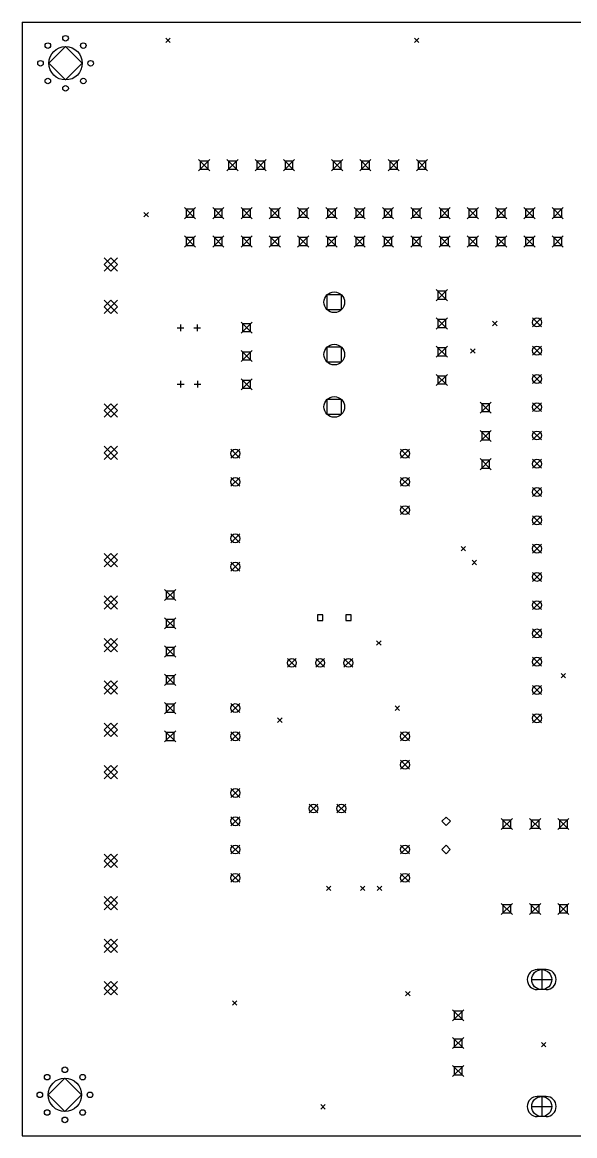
# Model space of a CAD drawing. Extents: x 97 to 200, y -195 to -40.
# Drawn here: x 100 to 149.6, y -139.8 to -39.8 of the extents above; entities that cross this region are included whole.
import ezdxf

# ---------------------------------------------------------------- set-up
doc = ezdxf.new("R2010")
doc.units = 0
doc.layers.add('BLACK', color=7, linetype='CONTINUOUS')

msp = doc.modelspace()

# ---------------------------------------------------------------- linework, layer by layer
at = {"layer": 'BLACK', "linetype": 'CONTINUOUS'}
for p, q in [((100, -39.75), (200, -39.75)), ((100, -39.75), (100, -139.75)), ((103.886, -41.934), (102.386, -43.434)), ((105.386, -43.434), (103.886, -41.934)), ((112.881, -41.1766), (113.281, -41.5766)), ((113.281, -41.1766), (112.881, -41.5766)), ((135.207, -41.1766), (135.607, -41.5766)), ((135.607, -41.1766), (135.207, -41.5766)), ((102.386, -43.434), (103.886, -44.934)), ((103.886, -44.934), (105.386, -43.434)), ((115.832, -52.078), (116.832, -53.078)), ((116.832, -52.078), (115.832, -53.078)), ((116.686, -52.2244), (115.978, -52.2244)), ((115.978, -52.2244), (115.978, -52.9316)), ((115.978, -52.9316), (116.686, -52.9316)), ((116.686, -52.9316), (116.686, -52.2244)), ((118.372, -52.078), (119.372, -53.078)), ((119.372, -52.078), (118.372, -53.078)), ((119.226, -52.2244), (118.518, -52.2244)), ((118.518, -52.2244), (118.518, -52.9316)), ((118.518, -52.9316), (119.226, -52.9316)), ((119.226, -52.9316), (119.226, -52.2244)), ((120.912, -52.078), (121.912, -53.078)), ((121.912, -52.078), (120.912, -53.078)), ((121.766, -52.2244), (121.058, -52.2244)), ((121.058, -52.2244), (121.058, -52.9316)), ((121.058, -52.9316), (121.766, -52.9316)), ((121.766, -52.9316), (121.766, -52.2244)), ((123.452, -52.078), (124.452, -53.078)), ((124.452, -52.078), (123.452, -53.078)), ((124.306, -52.2244), (123.598, -52.2244)), ((123.598, -52.2244), (123.598, -52.9316)), ((123.598, -52.9316), (124.306, -52.9316)), ((124.306, -52.9316), (124.306, -52.2244)), ((127.77, -52.078), (128.77, -53.078)), ((128.77, -52.078), (127.77, -53.078)), ((128.624, -52.2244), (127.916, -52.2244)), ((127.916, -52.2244), (127.916, -52.9316)), ((127.916, -52.9316), (128.624, -52.9316)), ((128.624, -52.9316), (128.624, -52.2244)), ((130.31, -52.078), (131.31, -53.078)), ((131.31, -52.078), (130.31, -53.078)), ((131.164, -52.2244), (130.456, -52.2244)), ((130.456, -52.2244), (130.456, -52.9316)), ((130.456, -52.9316), (131.164, -52.9316)), ((131.164, -52.9316), (131.164, -52.2244)), ((132.85, -52.078), (133.85, -53.078)), ((133.85, -52.078), (132.85, -53.078)), ((133.704, -52.2244), (132.996, -52.2244)), ((132.996, -52.2244), (132.996, -52.9316)), ((132.996, -52.9316), (133.704, -52.9316)), ((133.704, -52.9316), (133.704, -52.2244)), ((135.39, -52.078), (136.39, -53.078)), ((136.39, -52.078), (135.39, -53.078)), ((136.244, -52.2244), (135.536, -52.2244)), ((135.536, -52.2244), (135.536, -52.9316)), ((135.536, -52.9316), (136.244, -52.9316)), ((136.244, -52.9316), (136.244, -52.2244)), ((110.925, -56.823), (111.325, -57.223)), ((111.325, -56.823), (110.925, -57.223)), ((114.562, -56.396), (115.562, -57.396)), ((115.562, -56.396), (114.562, -57.396)), ((115.416, -56.5424), (114.708, -56.5424)), ((114.708, -56.5424), (114.708, -57.2496)), ((115.416, -57.2496), (115.416, -56.5424)), ((117.102, -56.396), (118.102, -57.396)), ((118.102, -56.396), (117.102, -57.396)), ((117.956, -56.5424), (117.248, -56.5424)), ((117.248, -56.5424), (117.248, -57.2496)), ((117.956, -57.2496), (117.956, -56.5424)), ((119.642, -56.396), (120.642, -57.396)), ((120.642, -56.396), (119.642, -57.396)), ((120.496, -56.5424), (119.788, -56.5424)), ((119.788, -56.5424), (119.788, -57.2496)), ((120.496, -57.2496), (120.496, -56.5424)), ((122.182, -56.396), (123.182, -57.396)), ((123.182, -56.396), (122.182, -57.396)), ((123.036, -56.5424), (122.328, -56.5424)), ((122.328, -56.5424), (122.328, -57.2496)), ((123.036, -57.2496), (123.036, -56.5424)), ((124.722, -56.396), (125.722, -57.396)), ((125.722, -56.396), (124.722, -57.396)), ((125.576, -56.5424), (124.868, -56.5424)), ((124.868, -56.5424), (124.868, -57.2496)), ((125.576, -57.2496), (125.576, -56.5424)), ((127.262, -56.396), (128.262, -57.396)), ((128.262, -56.396), (127.262, -57.396)), ((128.116, -56.5424), (127.408, -56.5424)), ((127.408, -56.5424), (127.408, -57.2496)), ((128.116, -57.2496), (128.116, -56.5424)), ((129.802, -56.396), (130.802, -57.396)), ((130.802, -56.396), (129.802, -57.396)), ((130.656, -56.5424), (129.948, -56.5424)), ((129.948, -56.5424), (129.948, -57.2496)), ((130.656, -57.2496), (130.656, -56.5424)), ((132.342, -56.396), (133.342, -57.396)), ((133.342, -56.396), (132.342, -57.396)), ((133.196, -56.5424), (132.488, -56.5424)), ((132.488, -56.5424), (132.488, -57.2496)), ((133.196, -57.2496), (133.196, -56.5424)), ((134.882, -56.396), (135.882, -57.396)), ((135.882, -56.396), (134.882, -57.396)), ((135.736, -56.5424), (135.028, -56.5424)), ((135.028, -56.5424), (135.028, -57.2496)), ((135.736, -57.2496), (135.736, -56.5424)), ((137.422, -56.396), (138.422, -57.396)), ((138.422, -56.396), (137.422, -57.396)), ((138.276, -56.5424), (137.568, -56.5424)), ((137.568, -56.5424), (137.568, -57.2496)), ((138.276, -57.2496), (138.276, -56.5424)), ((139.962, -56.396), (140.962, -57.396)), ((140.962, -56.396), (139.962, -57.396)), ((140.816, -56.5424), (140.108, -56.5424)), ((140.108, -56.5424), (140.108, -57.2496)), ((140.816, -57.2496), (140.816, -56.5424)), ((142.502, -56.396), (143.502, -57.396)), ((143.502, -56.396), (142.502, -57.396)), ((143.356, -56.5424), (142.648, -56.5424)), ((142.648, -56.5424), (142.648, -57.2496)), ((143.356, -57.2496), (143.356, -56.5424)), ((145.042, -56.396), (146.042, -57.396)), ((146.042, -56.396), (145.042, -57.396)), ((145.896, -56.5424), (145.188, -56.5424)), ((145.188, -56.5424), (145.188, -57.2496)), ((145.896, -57.2496), (145.896, -56.5424)), ((147.582, -56.396), (148.582, -57.396)), ((148.582, -56.396), (147.582, -57.396)), ((148.436, -56.5424), (147.728, -56.5424)), ((147.728, -56.5424), (147.728, -57.2496)), ((148.436, -57.2496), (148.436, -56.5424)), ((114.708, -57.2496), (115.416, -57.2496)), ((117.248, -57.2496), (117.956, -57.2496)), ((119.788, -57.2496), (120.496, -57.2496)), ((122.328, -57.2496), (123.036, -57.2496)), ((124.868, -57.2496), (125.576, -57.2496)), ((127.408, -57.2496), (128.116, -57.2496)), ((129.948, -57.2496), (130.656, -57.2496)), ((132.488, -57.2496), (133.196, -57.2496)), ((135.028, -57.2496), (135.736, -57.2496)), ((137.568, -57.2496), (138.276, -57.2496)), ((140.108, -57.2496), (140.816, -57.2496)), ((142.648, -57.2496), (143.356, -57.2496)), ((145.188, -57.2496), (145.896, -57.2496)), ((147.728, -57.2496), (148.436, -57.2496)), ((114.562, -58.936), (115.562, -59.936)), ((115.562, -58.936), (114.562, -59.936)), ((117.102, -58.936), (118.102, -59.936)), ((118.102, -58.936), (117.102, -59.936)), ((119.642, -58.936), (120.642, -59.936)), ((120.642, -58.936), (119.642, -59.936)), ((122.182, -58.936), (123.182, -59.936)), ((123.182, -58.936), (122.182, -59.936)), ((124.722, -58.936), (125.722, -59.936)), ((125.722, -58.936), (124.722, -59.936)), ((127.262, -58.936), (128.262, -59.936)), ((128.262, -58.936), (127.262, -59.936)), ((129.802, -58.936), (130.802, -59.936)), ((130.802, -58.936), (129.802, -59.936)), ((132.342, -58.936), (133.342, -59.936)), ((133.342, -58.936), (132.342, -59.936)), ((134.882, -58.936), (135.882, -59.936)), ((135.882, -58.936), (134.882, -59.936)), ((137.422, -58.936), (138.422, -59.936)), ((138.422, -58.936), (137.422, -59.936)), ((139.962, -58.936), (140.962, -59.936)), ((140.962, -58.936), (139.962, -59.936)), ((142.502, -58.936), (143.502, -59.936)), ((143.502, -58.936), (142.502, -59.936)), ((145.042, -58.936), (146.042, -59.936)), ((146.042, -58.936), (145.042, -59.936)), ((147.582, -58.936), (148.582, -59.936)), ((148.582, -58.936), (147.582, -59.936)), ((115.416, -59.0824), (114.708, -59.0824)), ((114.708, -59.0824), (114.708, -59.7896)), ((114.708, -59.7896), (115.416, -59.7896)), ((115.416, -59.7896), (115.416, -59.0824)), ((117.956, -59.0824), (117.248, -59.0824)), ((117.248, -59.0824), (117.248, -59.7896)), ((117.248, -59.7896), (117.956, -59.7896)), ((117.956, -59.7896), (117.956, -59.0824)), ((120.496, -59.0824), (119.788, -59.0824)), ((119.788, -59.0824), (119.788, -59.7896)), ((119.788, -59.7896), (120.496, -59.7896)), ((120.496, -59.7896), (120.496, -59.0824)), ((123.036, -59.0824), (122.328, -59.0824)), ((122.328, -59.0824), (122.328, -59.7896)), ((122.328, -59.7896), (123.036, -59.7896)), ((123.036, -59.7896), (123.036, -59.0824)), ((125.576, -59.0824), (124.868, -59.0824)), ((124.868, -59.0824), (124.868, -59.7896)), ((124.868, -59.7896), (125.576, -59.7896)), ((125.576, -59.7896), (125.576, -59.0824)), ((128.116, -59.0824), (127.408, -59.0824)), ((127.408, -59.0824), (127.408, -59.7896)), ((127.408, -59.7896), (128.116, -59.7896)), ((128.116, -59.7896), (128.116, -59.0824)), ((130.656, -59.0824), (129.948, -59.0824)), ((129.948, -59.0824), (129.948, -59.7896)), ((129.948, -59.7896), (130.656, -59.7896)), ((130.656, -59.7896), (130.656, -59.0824)), ((133.196, -59.0824), (132.488, -59.0824)), ((132.488, -59.0824), (132.488, -59.7896)), ((132.488, -59.7896), (133.196, -59.7896)), ((133.196, -59.7896), (133.196, -59.0824)), ((135.736, -59.0824), (135.028, -59.0824)), ((135.028, -59.0824), (135.028, -59.7896)), ((135.028, -59.7896), (135.736, -59.7896)), ((135.736, -59.7896), (135.736, -59.0824)), ((138.276, -59.0824), (137.568, -59.0824)), ((137.568, -59.0824), (137.568, -59.7896)), ((137.568, -59.7896), (138.276, -59.7896)), ((138.276, -59.7896), (138.276, -59.0824)), ((140.816, -59.0824), (140.108, -59.0824)), ((140.108, -59.0824), (140.108, -59.7896)), ((140.108, -59.7896), (140.816, -59.7896)), ((140.816, -59.7896), (140.816, -59.0824)), ((143.356, -59.0824), (142.648, -59.0824)), ((142.648, -59.0824), (142.648, -59.7896)), ((142.648, -59.7896), (143.356, -59.7896)), ((143.356, -59.7896), (143.356, -59.0824)), ((145.896, -59.0824), (145.188, -59.0824)), ((145.188, -59.0824), (145.188, -59.7896)), ((145.188, -59.7896), (145.896, -59.7896)), ((145.896, -59.7896), (145.896, -59.0824)), ((148.436, -59.0824), (147.728, -59.0824)), ((147.728, -59.0824), (147.728, -59.7896)), ((147.728, -59.7896), (148.436, -59.7896)), ((148.436, -59.7896), (148.436, -59.0824)), ((107.35, -60.91), (108.55, -62.11)), ((108.55, -60.91), (107.35, -62.11)), ((107.95, -60.91), (107.35, -61.51)), ((108.55, -61.51), (107.95, -60.91)), ((107.35, -61.51), (107.95, -62.11)), ((107.95, -62.11), (108.55, -61.51)), ((137.168, -63.762), (138.168, -64.762)), ((138.168, -63.762), (137.168, -64.762)), ((138.022, -63.9084), (137.314, -63.9084)), ((137.314, -63.9084), (137.314, -64.6156)), ((138.022, -64.6156), (138.022, -63.9084)), ((107.35, -64.72), (108.55, -65.92)), ((108.55, -64.72), (107.35, -65.92)), ((107.95, -64.72), (107.35, -65.32)), ((108.55, -65.32), (107.95, -64.72)), ((128.67, -64.2409), (127.362, -64.2409)), ((127.362, -64.2409), (127.362, -65.5491)), ((128.67, -65.5491), (128.67, -64.2409)), ((137.314, -64.6156), (138.022, -64.6156)), ((107.35, -65.32), (107.95, -65.92)), ((107.95, -65.92), (108.55, -65.32)), ((127.362, -65.5491), (128.67, -65.5491)), ((114.197, -66.883), (114.197, -67.483)), ((115.697, -66.883), (115.697, -67.483)), ((119.642, -66.683), (120.642, -67.683)), ((120.642, -66.683), (119.642, -67.683)), ((120.496, -66.8294), (119.788, -66.8294)), ((119.788, -66.8294), (119.788, -67.5366)), ((120.496, -67.5366), (120.496, -66.8294)), ((137.168, -66.302), (138.168, -67.302)), ((138.168, -66.302), (137.168, -67.302)), ((138.022, -66.4484), (137.314, -66.4484)), ((137.314, -66.4484), (137.314, -67.1556)), ((138.022, -67.1556), (138.022, -66.4484)), ((142.231, -66.602), (142.63, -67.002)), ((142.63, -66.602), (142.231, -67.002)), ((145.815, -66.3004), (146.615, -67.1004)), ((146.615, -66.3004), (145.815, -67.1004)), ((113.897, -67.183), (114.497, -67.183)), ((115.397, -67.183), (115.997, -67.183)), ((119.788, -67.5366), (120.496, -67.5366)), ((137.314, -67.1556), (138.022, -67.1556)), ((128.67, -68.9409), (127.362, -68.9409)), ((127.362, -68.9409), (127.362, -70.2491)), ((128.67, -70.2491), (128.67, -68.9409)), ((137.168, -68.842), (138.168, -69.842)), ((138.168, -68.842), (137.168, -69.842)), ((138.022, -68.9884), (137.314, -68.9884)), ((137.314, -68.9884), (137.314, -69.6956)), ((138.022, -69.6956), (138.022, -68.9884)), ((145.815, -68.8404), (146.615, -69.6404)), ((146.615, -68.8404), (145.815, -69.6404)), ((119.642, -69.223), (120.642, -70.223)), ((120.642, -69.223), (119.642, -70.223)), ((120.496, -69.3694), (119.788, -69.3694)), ((119.788, -69.3694), (119.788, -70.0766)), ((120.496, -70.0766), (120.496, -69.3694)), ((137.314, -69.6956), (138.022, -69.6956)), ((140.262, -69.0785), (140.662, -69.4785)), ((140.662, -69.0785), (140.262, -69.4785)), ((119.788, -70.0766), (120.496, -70.0766)), ((127.362, -70.2491), (128.67, -70.2491)), ((114.222, -71.963), (114.222, -72.563)), ((115.722, -71.963), (115.722, -72.563)), ((119.642, -71.763), (120.642, -72.763)), ((120.642, -71.763), (119.642, -72.763)), ((120.496, -71.9094), (119.788, -71.9094)), ((119.788, -71.9094), (119.788, -72.6166)), ((120.496, -72.6166), (120.496, -71.9094)), ((137.168, -71.382), (138.168, -72.382)), ((138.168, -71.382), (137.168, -72.382)), ((138.022, -71.5284), (137.314, -71.5284)), ((137.314, -71.5284), (137.314, -72.2356)), ((138.022, -72.2356), (138.022, -71.5284)), ((145.815, -71.3804), (146.615, -72.1804)), ((146.615, -71.3804), (145.815, -72.1804)), ((113.922, -72.263), (114.522, -72.263)), ((115.422, -72.263), (116.022, -72.263)), ((119.788, -72.6166), (120.496, -72.6166)), ((137.314, -72.2356), (138.022, -72.2356)), ((128.67, -73.6409), (127.362, -73.6409)), ((127.362, -73.6409), (127.362, -74.9491)), ((128.67, -74.9491), (128.67, -73.6409)), ((141.105, -73.8585), (142.105, -74.8585)), ((142.105, -73.8585), (141.105, -74.8585)), ((145.815, -73.9204), (146.615, -74.7204)), ((146.615, -73.9204), (145.815, -74.7204)), ((107.35, -74.02), (108.55, -75.22)), ((108.55, -74.02), (107.35, -75.22)), ((107.95, -74.02), (107.35, -74.62)), ((107.35, -74.62), (107.95, -75.22)), ((108.55, -74.62), (107.95, -74.02)), ((107.95, -75.22), (108.55, -74.62)), ((127.362, -74.9491), (128.67, -74.9491)), ((141.959, -74.0049), (141.251, -74.0049)), ((141.251, -74.0049), (141.251, -74.7121)), ((141.251, -74.7121), (141.959, -74.7121)), ((141.959, -74.7121), (141.959, -74.0049)), ((141.105, -76.3985), (142.105, -77.3985)), ((142.105, -76.3985), (141.105, -77.3985)), ((141.959, -76.5449), (141.251, -76.5449)), ((141.251, -76.5449), (141.251, -77.2521)), ((141.959, -77.2521), (141.959, -76.5449)), ((145.815, -76.4604), (146.615, -77.2604)), ((146.615, -76.4604), (145.815, -77.2604)), ((107.35, -77.83), (108.55, -79.03)), ((108.55, -77.83), (107.35, -79.03)), ((107.95, -77.83), (107.35, -78.43)), ((108.55, -78.43), (107.95, -77.83)), ((141.251, -77.2521), (141.959, -77.2521)), ((107.35, -78.43), (107.95, -79.03)), ((107.95, -79.03), (108.55, -78.43)), ((118.726, -78.086), (119.526, -78.886)), ((119.526, -78.086), (118.726, -78.886)), ((133.966, -78.086), (134.766, -78.886)), ((134.766, -78.086), (133.966, -78.886)), ((141.105, -78.9385), (142.105, -79.9385)), ((142.105, -78.9385), (141.105, -79.9385)), ((141.959, -79.0849), (141.251, -79.0849)), ((141.251, -79.0849), (141.251, -79.7921)), ((141.251, -79.7921), (141.959, -79.7921)), ((141.959, -79.7921), (141.959, -79.0849)), ((145.815, -79.0004), (146.615, -79.8004)), ((146.615, -79.0004), (145.815, -79.8004)), ((118.726, -80.626), (119.526, -81.426)), ((119.526, -80.626), (118.726, -81.426)), ((133.966, -80.626), (134.766, -81.426)), ((134.766, -80.626), (133.966, -81.426)), ((145.815, -81.5404), (146.615, -82.3404)), ((146.615, -81.5404), (145.815, -82.3404)), ((133.966, -83.166), (134.766, -83.966)), ((134.766, -83.166), (133.966, -83.966)), ((145.815, -84.0804), (146.615, -84.8804)), ((146.615, -84.0804), (145.815, -84.8804)), ((118.726, -85.706), (119.526, -86.506)), ((119.526, -85.706), (118.726, -86.506)), ((139.398, -86.8204), (139.798, -87.2204)), ((139.798, -86.8204), (139.398, -87.2204)), ((145.815, -86.6204), (146.615, -87.4204)), ((146.615, -86.6204), (145.815, -87.4204)), ((107.35, -87.46), (108.55, -88.66)), ((108.55, -87.46), (107.35, -88.66)), ((107.95, -87.46), (107.35, -88.06)), ((108.55, -88.06), (107.95, -87.46)), ((107.35, -88.06), (107.95, -88.66)), ((107.95, -88.66), (108.55, -88.06)), ((118.726, -88.246), (119.526, -89.046)), ((119.526, -88.246), (118.726, -89.046)), ((140.389, -88.065), (140.789, -88.465)), ((140.789, -88.065), (140.389, -88.465)), ((145.815, -89.1604), (146.615, -89.9604)), ((146.615, -89.1604), (145.815, -89.9604)), ((112.784, -90.686), (113.784, -91.686)), ((113.784, -90.686), (112.784, -91.686)), ((113.638, -90.8324), (112.93, -90.8324)), ((112.93, -90.8324), (112.93, -91.5396)), ((113.638, -91.5396), (113.638, -90.8324)), ((107.35, -91.27), (108.55, -92.47)), ((108.55, -91.27), (107.35, -92.47)), ((107.95, -91.27), (107.35, -91.87)), ((107.35, -91.87), (107.95, -92.47)), ((108.55, -91.87), (107.95, -91.27)), ((107.95, -92.47), (108.55, -91.87)), ((112.93, -91.5396), (113.638, -91.5396)), ((145.815, -91.7004), (146.615, -92.5004)), ((146.615, -91.7004), (145.815, -92.5004)), ((126.993, -92.9705), (126.499, -92.9705)), ((126.499, -92.9705), (126.499, -93.4655)), ((126.993, -93.4655), (126.993, -92.9705)), ((129.533, -92.9705), (129.039, -92.9705)), ((129.039, -92.9705), (129.039, -93.4655)), ((129.533, -93.4655), (129.533, -92.9705)), ((112.784, -93.226), (113.784, -94.226)), ((113.784, -93.226), (112.784, -94.226)), ((113.638, -93.3724), (112.93, -93.3724)), ((112.93, -93.3724), (112.93, -94.0796)), ((113.638, -94.0796), (113.638, -93.3724)), ((126.499, -93.4655), (126.993, -93.4655)), ((129.039, -93.4655), (129.533, -93.4655)), ((112.93, -94.0796), (113.638, -94.0796)), ((145.815, -94.2404), (146.615, -95.0404)), ((146.615, -94.2404), (145.815, -95.0404)), ((107.35, -95.08), (108.55, -96.28)), ((108.55, -95.08), (107.35, -96.28)), ((107.95, -95.08), (107.35, -95.68)), ((107.35, -95.68), (107.95, -96.28)), ((108.55, -95.68), (107.95, -95.08)), ((107.95, -96.28), (108.55, -95.68)), ((112.784, -95.766), (113.784, -96.766)), ((113.784, -95.766), (112.784, -96.766)), ((113.638, -95.9124), (112.93, -95.9124)), ((112.93, -95.9124), (112.93, -96.6196)), ((113.638, -96.6196), (113.638, -95.9124)), ((131.816, -95.304), (132.216, -95.704)), ((132.216, -95.304), (131.816, -95.704)), ((112.93, -96.6196), (113.638, -96.6196)), ((123.806, -96.882), (124.606, -97.682)), ((124.606, -96.882), (123.806, -97.682)), ((126.346, -96.882), (127.146, -97.682)), ((127.146, -96.882), (126.346, -97.682)), ((128.886, -96.882), (129.686, -97.682)), ((129.686, -96.882), (128.886, -97.682)), ((145.815, -96.7804), (146.615, -97.5804)), ((146.615, -96.7804), (145.815, -97.5804)), ((107.35, -98.89), (108.55, -100.09)), ((108.55, -98.89), (107.35, -100.09)), ((107.95, -98.89), (107.35, -99.49)), ((108.55, -99.49), (107.95, -98.89)), ((112.784, -98.306), (113.784, -99.306)), ((113.784, -98.306), (112.784, -99.306)), ((113.638, -98.4524), (112.93, -98.4524)), ((112.93, -98.4524), (112.93, -99.1596)), ((113.638, -99.1596), (113.638, -98.4524)), ((148.39, -98.225), (148.79, -98.625)), ((148.79, -98.225), (148.39, -98.625)), ((107.35, -99.49), (107.95, -100.09)), ((107.95, -100.09), (108.55, -99.49)), ((112.93, -99.1596), (113.638, -99.1596)), ((145.815, -99.3204), (146.615, -100.12)), ((146.615, -99.3204), (145.815, -100.12)), ((112.784, -100.846), (113.784, -101.846)), ((113.784, -100.846), (112.784, -101.846)), ((113.638, -100.992), (112.93, -100.992)), ((112.93, -100.992), (112.93, -101.7)), ((113.638, -101.7), (113.638, -100.992)), ((118.726, -100.946), (119.526, -101.746)), ((119.526, -100.946), (118.726, -101.746)), ((112.93, -101.7), (113.638, -101.7)), ((133.468, -101.146), (133.868, -101.546)), ((133.868, -101.146), (133.468, -101.546)), ((145.815, -101.86), (146.615, -102.66)), ((146.615, -101.86), (145.815, -102.66)), ((107.35, -102.7), (108.55, -103.9)), ((108.55, -102.7), (107.35, -103.9)), ((107.95, -102.7), (107.35, -103.3)), ((108.55, -103.3), (107.95, -102.7)), ((122.926, -102.231), (123.326, -102.631)), ((123.326, -102.231), (122.926, -102.631)), ((107.35, -103.3), (107.95, -103.9)), ((107.95, -103.9), (108.55, -103.3)), ((112.784, -103.386), (113.784, -104.386)), ((113.784, -103.386), (112.784, -104.386)), ((113.638, -103.532), (112.93, -103.532)), ((112.93, -103.532), (112.93, -104.24)), ((113.638, -104.24), (113.638, -103.532)), ((118.726, -103.486), (119.526, -104.286)), ((119.526, -103.486), (118.726, -104.286)), ((133.966, -103.486), (134.766, -104.286)), ((134.766, -103.486), (133.966, -104.286)), ((112.93, -104.24), (113.638, -104.24)), ((107.35, -106.51), (108.55, -107.71)), ((108.55, -106.51), (107.35, -107.71)), ((107.95, -106.51), (107.35, -107.11)), ((108.55, -107.11), (107.95, -106.51)), ((133.966, -106.026), (134.766, -106.826)), ((134.766, -106.026), (133.966, -106.826)), ((107.35, -107.11), (107.95, -107.71)), ((107.95, -107.71), (108.55, -107.11)), ((118.726, -108.566), (119.526, -109.366)), ((119.526, -108.566), (118.726, -109.366)), ((125.751, -109.963), (126.551, -110.763)), ((126.551, -109.963), (125.751, -110.763)), ((128.251, -109.963), (129.051, -110.763)), ((129.051, -109.963), (128.251, -110.763)), ((118.726, -111.106), (119.526, -111.906)), ((119.526, -111.106), (118.726, -111.906)), ((138.069, -111.125), (137.688, -111.506)), ((137.688, -111.506), (138.069, -111.887)), ((138.45, -111.506), (138.069, -111.125)), ((138.069, -111.887), (138.45, -111.506)), ((143.01, -111.26), (144.01, -112.26)), ((144.01, -111.26), (143.01, -112.26)), ((143.864, -111.406), (143.156, -111.406)), ((143.156, -111.406), (143.156, -112.114)), ((143.864, -112.114), (143.864, -111.406)), ((145.55, -111.26), (146.55, -112.26)), ((146.55, -111.26), (145.55, -112.26)), ((146.404, -111.406), (145.696, -111.406)), ((145.696, -111.406), (145.696, -112.114)), ((146.404, -112.114), (146.404, -111.406)), ((148.09, -111.26), (149.09, -112.26)), ((149.09, -111.26), (148.09, -112.26)), ((148.944, -111.406), (148.236, -111.406)), ((148.236, -111.406), (148.236, -112.114)), ((148.944, -112.114), (148.944, -111.406)), ((143.156, -112.114), (143.864, -112.114)), ((145.696, -112.114), (146.404, -112.114)), ((148.236, -112.114), (148.944, -112.114)), ((118.726, -113.646), (119.526, -114.446)), ((119.526, -113.646), (118.726, -114.446)), ((133.966, -113.646), (134.766, -114.446)), ((134.766, -113.646), (133.966, -114.446)), ((138.049, -113.665), (137.668, -114.046)), ((138.43, -114.046), (138.049, -113.665)), ((107.35, -114.462), (108.55, -115.662)), ((108.55, -114.462), (107.35, -115.662)), ((107.95, -114.462), (107.35, -115.062)), ((108.55, -115.062), (107.95, -114.462)), ((137.668, -114.046), (138.049, -114.427)), ((138.049, -114.427), (138.43, -114.046)), ((107.35, -115.062), (107.95, -115.662)), ((107.95, -115.662), (108.55, -115.062)), ((118.726, -116.186), (119.526, -116.986)), ((119.526, -116.186), (118.726, -116.986)), ((133.966, -116.186), (134.766, -116.986)), ((134.766, -116.186), (133.966, -116.986)), ((127.308, -117.338), (127.708, -117.738)), ((127.708, -117.338), (127.308, -117.738)), ((130.356, -117.338), (130.756, -117.738)), ((130.756, -117.338), (130.356, -117.738)), ((131.88, -117.338), (132.28, -117.738)), ((132.28, -117.338), (131.88, -117.738)), ((107.35, -118.272), (108.55, -119.472)), ((108.55, -118.272), (107.35, -119.472)), ((107.95, -118.272), (107.35, -118.872)), ((107.35, -118.872), (107.95, -119.472)), ((108.55, -118.872), (107.95, -118.272)), ((107.95, -119.472), (108.55, -118.872)), ((143.01, -118.88), (144.01, -119.88)), ((144.01, -118.88), (143.01, -119.88)), ((145.55, -118.88), (146.55, -119.88)), ((146.55, -118.88), (145.55, -119.88)), ((148.09, -118.88), (149.09, -119.88)), ((149.09, -118.88), (148.09, -119.88)), ((143.864, -119.026), (143.156, -119.026)), ((143.156, -119.026), (143.156, -119.734)), ((143.156, -119.734), (143.864, -119.734)), ((143.864, -119.734), (143.864, -119.026)), ((146.404, -119.026), (145.696, -119.026)), ((145.696, -119.026), (145.696, -119.734)), ((145.696, -119.734), (146.404, -119.734)), ((146.404, -119.734), (146.404, -119.026)), ((148.944, -119.026), (148.236, -119.026)), ((148.236, -119.026), (148.236, -119.734)), ((148.236, -119.734), (148.944, -119.734)), ((148.944, -119.734), (148.944, -119.026)), ((107.35, -122.082), (108.55, -123.282)), ((108.55, -122.082), (107.35, -123.282)), ((107.95, -122.082), (107.35, -122.682)), ((107.35, -122.682), (107.95, -123.282)), ((108.55, -122.682), (107.95, -122.082)), ((107.95, -123.282), (108.55, -122.682)), ((147.04, -124.83), (146.24, -124.83)), ((146.64, -124.83), (146.64, -126.63)), ((107.35, -125.892), (108.55, -127.092)), ((108.55, -125.892), (107.35, -127.092)), ((107.95, -125.892), (107.35, -126.492)), ((108.55, -126.492), (107.95, -125.892)), ((145.74, -125.73), (147.54, -125.73)), ((107.35, -126.492), (107.95, -127.092)), ((107.95, -127.092), (108.55, -126.492)), ((134.42, -126.8), (134.82, -127.2)), ((134.82, -126.8), (134.42, -127.2)), ((147.04, -126.63), (146.24, -126.63)), ((118.862, -127.625), (119.262, -128.025)), ((119.262, -127.625), (118.862, -128.025)), ((138.64, -128.43), (139.64, -129.43)), ((139.64, -128.43), (138.64, -129.43)), ((139.494, -128.576), (138.786, -128.576)), ((138.786, -128.576), (138.786, -129.284)), ((139.494, -129.284), (139.494, -128.576)), ((138.786, -129.284), (139.494, -129.284)), ((138.64, -130.93), (139.64, -131.93)), ((139.64, -130.93), (138.64, -131.93)), ((139.494, -131.076), (138.786, -131.076)), ((138.786, -131.076), (138.786, -131.784)), ((138.786, -131.784), (139.494, -131.784)), ((139.494, -131.784), (139.494, -131.076)), ((146.612, -131.372), (147.012, -131.772)), ((147.012, -131.372), (146.612, -131.772)), ((138.64, -133.43), (139.64, -134.43)), ((139.64, -133.43), (138.64, -134.43)), ((139.494, -133.576), (138.786, -133.576)), ((138.786, -133.576), (138.786, -134.284)), ((139.494, -134.284), (139.494, -133.576)), ((103.826, -134.577), (102.326, -136.077)), ((105.326, -136.077), (103.826, -134.577)), ((138.786, -134.284), (139.494, -134.284)), ((102.326, -136.077), (103.826, -137.577)), ((103.826, -137.577), (105.326, -136.077)), ((126.8, -136.96), (127.2, -137.36)), ((127.2, -136.96), (126.8, -137.36)), ((147.04, -136.23), (146.24, -136.23)), ((146.64, -136.23), (146.64, -138.03)), ((145.74, -137.13), (147.54, -137.13)), ((147.04, -138.03), (146.24, -138.03)), ((100, -139.75), (200, -139.75))]:
    msp.add_line(p, q, dxfattribs=at)
at = {"layer": 'BLACK'}
for centre, radius in [((103.886, -41.184), 0.25), ((102.295, -41.843), 0.25), ((103.886, -43.434), 1.5), ((105.477, -41.843), 0.25), ((101.636, -43.434), 0.25), ((106.136, -43.434), 0.25), ((102.295, -45.025), 0.25), ((105.477, -45.025), 0.25), ((103.886, -45.684), 0.25), ((128.016, -64.895), 0.925), ((146.215, -66.7004), 0.4), ((128.016, -69.595), 0.925), ((146.215, -69.2404), 0.4), ((146.215, -71.7804), 0.4), ((128.016, -74.295), 0.925), ((146.215, -74.3204), 0.4), ((146.215, -76.8604), 0.4), ((119.126, -78.486), 0.4), ((134.366, -78.486), 0.4), ((146.215, -79.4004), 0.4), ((119.126, -81.026), 0.4), ((134.366, -81.026), 0.4), ((146.215, -81.9404), 0.4), ((134.366, -83.566), 0.4), ((146.215, -84.4804), 0.4), ((119.126, -86.106), 0.4), ((146.215, -87.0204), 0.4), ((119.126, -88.646), 0.4), ((146.215, -89.5604), 0.4), ((146.215, -92.1004), 0.4), ((146.215, -94.6404), 0.4), ((124.206, -97.282), 0.4), ((126.746, -97.282), 0.4), ((129.286, -97.282), 0.4), ((146.215, -97.1804), 0.4), ((146.215, -99.7204), 0.4), ((119.126, -101.346), 0.4), ((146.215, -102.26), 0.4), ((119.126, -103.886), 0.4), ((134.366, -103.886), 0.4), ((134.366, -106.426), 0.4), ((119.126, -108.966), 0.4), ((126.151, -110.363), 0.4), ((128.651, -110.363), 0.4), ((119.126, -111.506), 0.4), ((119.126, -114.046), 0.4), ((134.366, -114.046), 0.4), ((119.126, -116.586), 0.4), ((134.366, -116.586), 0.4), ((146.64, -125.73), 0.9), ((103.826, -133.827), 0.25), ((102.235, -134.486), 0.25), ((103.826, -136.077), 1.5), ((105.417, -134.486), 0.25), ((101.576, -136.077), 0.25), ((106.076, -136.077), 0.25), ((146.64, -137.13), 0.9), ((102.235, -137.668), 0.25), ((105.417, -137.668), 0.25), ((103.826, -138.327), 0.25)]:
    msp.add_circle(centre, radius, dxfattribs=at)
for centre, start, end in [((146.24, -125.73), 450, 630), ((147.04, -125.73), 270, 450), ((146.24, -137.13), 450, 630), ((147.04, -137.13), 270, 450)]:
    msp.add_arc(centre, 0.9, start, end, dxfattribs=at)

doc.saveas('drawing.dxf')
